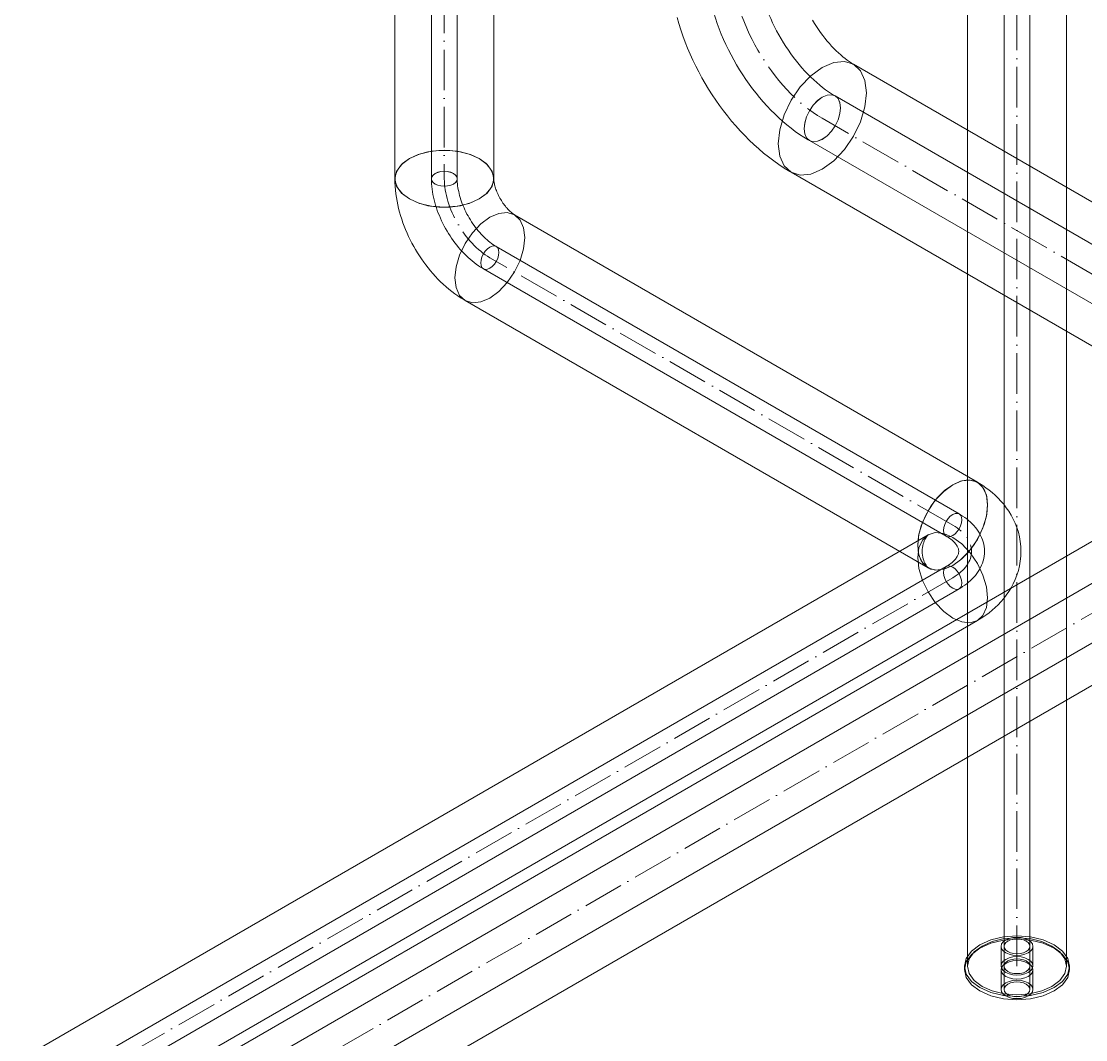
# Model space of a CAD drawing. Header units: millimetres. Extents: x -88595 to 880822, y -1054509 to -148035.
# Drawn here: x 443807.8 to 444070.1, y -317359.5 to -317108.7 of the extents above; entities that cross this region are included whole.
import ezdxf

# ---------------------------------------------------------------- set-up
doc = ezdxf.new("R2010")
doc.units = ezdxf.units.MM
doc.linetypes.add('$12$ADSK_Осевая', pattern=[14, 10, -2, 0, -2])
doc.linetypes.add('$13$ADSK_Осевая', pattern=[14, 10, -2, 0, -2])
for name, color, linetype, lineweight in [('Изоляция', 7, 'Continuous', 18), ('Трубопровод', 7, 'Continuous', 18), ('Трубопроводы', 7, 'Continuous', 18)]:
    doc.layers.add(name, color=color, linetype=linetype, lineweight=lineweight)

# ---------------------------------------------------------------- blocks, each defined once
blk = doc.blocks.new('$0$ADSK_МедьПайка_Отвод-гнутая труба - Отвод _гнутая труба_-3260024-В_ОВ3_2')
at = {"layer": 'Трубопроводы', "color": 134, "true_color": 0x00a6a6}
for points in [[(-18810.61, 10364.37, 0), (-18809.6, 10365.13, 0), (-18808.96, 10366.01, 0), (-18808.75, 10366.96, 0), (-18808.96, 10367.91, 0), (-18809.6, 10368.8, 0), (-18810.61, 10369.55, 0), (-18811.92, 10370.14, 0), (-18813.45, 10370.5, 0), (-18815.1, 10370.63, 0), (-18816.74, 10370.5, 0), (-18818.27, 10370.14, 0), (-18819.59, 10369.55, 0)], [(-18819.59, 10369.55, 0), (-18820.6, 10368.8, 0), (-18821.23, 10367.91, 0), (-18821.45, 10366.96, 0), (-18821.23, 10366.01, 0), (-18820.6, 10365.13, 0), (-18819.59, 10364.37, 0), (-18818.27, 10363.79, 0), (-18816.74, 10363.42, 0), (-18815.1, 10363.3, 0), (-18813.45, 10363.42, 0), (-18811.92, 10363.79, 0), (-18810.61, 10364.37, 0)], [(-18821.45, 10366.96, 0), (-18821.43, 10365.7, 0), (-18821.36, 10364.43, 0), (-18821.26, 10363.14, 0), (-18821.11, 10361.85, 0), (-18820.92, 10360.55, 0), (-18820.69, 10359.25, 0), (-18820.43, 10357.94, 0), (-18820.12, 10356.63, 0), (-18819.78, 10355.32, 0), (-18819.4, 10354.01, 0), (-18818.99, 10352.7, 0), (-18818.54, 10351.39, 0), (-18818.05, 10350.08, 0), (-18817.54, 10348.79, 0), (-18816.98, 10347.5, 0), (-18816.4, 10346.22, 0), (-18815.79, 10344.95, 0), (-18815.14, 10343.69, 0), (-18814.46, 10342.44, 0), (-18813.76, 10341.21, 0), (-18813.03, 10340, 0), (-18812.27, 10338.81, 0), (-18811.48, 10337.63, 0), (-18810.67, 10336.48, 0), (-18809.84, 10335.35, 0), (-18808.98, 10334.25, 0), (-18808.1, 10333.17, 0), (-18807.19, 10332.12, 0), (-18806.27, 10331.1, 0), (-18805.33, 10330.1, 0), (-18804.37, 10329.14, 0), (-18803.39, 10328.22, 0), (-18802.39, 10327.32, 0), (-18801.38, 10326.46, 0), (-18800.36, 10325.64, 0), (-18799.32, 10324.86, 0), (-18798.26, 10324.11, 0), (-18797.19, 10323.41, 0), (-18796.11, 10322.75, 0), (-18795.82, 10322.58, 0)], [(-18808.75, 10366.96, 0), (-18808.73, 10366.13, 0), (-18808.69, 10365.27, 0), (-18808.62, 10364.39, 0), (-18808.51, 10363.48, 0), (-18808.38, 10362.55, 0), (-18808.21, 10361.61, 0), (-18808.02, 10360.64, 0), (-18807.79, 10359.67, 0), (-18807.53, 10358.68, 0), (-18807.25, 10357.68, 0), (-18806.93, 10356.68, 0), (-18806.58, 10355.67, 0), (-18806.2, 10354.65, 0), (-18805.8, 10353.64, 0), (-18805.37, 10352.63, 0), (-18804.91, 10351.62, 0), (-18804.42, 10350.61, 0), (-18803.91, 10349.62, 0), (-18803.37, 10348.63, 0), (-18802.82, 10347.66, 0), (-18802.24, 10346.7, 0), (-18801.63, 10345.75, 0), (-18801.01, 10344.82, 0), (-18800.37, 10343.91, 0), (-18799.72, 10343.03, 0), (-18799.04, 10342.16, 0), (-18798.36, 10341.32, 0), (-18797.66, 10340.51, 0), (-18796.95, 10339.72, 0), (-18796.23, 10338.97, 0), (-18795.51, 10338.24, 0), (-18794.78, 10337.55, 0), (-18794.04, 10336.89, 0), (-18793.3, 10336.26, 0), (-18792.57, 10335.67, 0), (-18791.83, 10335.12, 0), (-18791.1, 10334.6, 0), (-18790.38, 10334.13, 0), (-18789.66, 10333.69, 0), (-18789.47, 10333.58, 0)], [(-18792.65, 10333.26, 0), (-18793.81, 10332.41, 0), (-18794.89, 10331.27, 0), (-18795.82, 10329.91, 0), (-18796.54, 10328.42, 0), (-18796.98, 10326.91, 0), (-18797.14, 10325.48, 0), (-18796.98, 10324.23, 0), (-18796.54, 10323.24, 0), (-18795.82, 10322.58, 0), (-18794.89, 10322.29, 0), (-18793.81, 10322.4, 0), (-18792.65, 10322.89, 0)], [(-18792.65, 10322.89, 0), (-18791.48, 10323.74, 0), (-18790.4, 10324.88, 0), (-18789.47, 10326.24, 0), (-18788.76, 10327.73, 0), (-18788.31, 10329.24, 0), (-18788.16, 10330.67, 0), (-18788.31, 10331.92, 0), (-18788.76, 10332.91, 0), (-18789.47, 10333.58, 0), (-18790.4, 10333.86, 0), (-18791.48, 10333.76, 0), (-18792.65, 10333.26, 0)]]:
    blk.add_polyline3d(points, dxfattribs=at)
blk = doc.blocks.new('$0$ADSK_МедьПайка_Отвод-гнутая труба - Отвод _гнутая труба_-V127-В_ОВ3_2')
at = {"layer": 'Трубопроводы', "color": 190, "true_color": 0x8000ff}
for points in [[(-8294.55, 1865, 0), (-8294.47, 1865.71, 0), (-8294.25, 1866.47, 0), (-8293.89, 1867.21, 0), (-8293.43, 1867.89, 0), (-8292.89, 1868.46, 0), (-8292.3, 1868.88, 0), (-8291.72, 1869.13, 0), (-8291.18, 1869.19, 0), (-8290.72, 1869.04, 0), (-8290.36, 1868.71, 0), (-8290.14, 1868.21, 0), (-8290.06, 1867.59, 0)], [(-8284.48, 1859.81, 0), (-8284.5, 1860.4, 0), (-8284.56, 1860.98, 0), (-8284.66, 1861.56, 0), (-8284.8, 1862.13, 0), (-8284.98, 1862.68, 0), (-8285.19, 1863.23, 0), (-8285.43, 1863.76, 0), (-8285.71, 1864.27, 0), (-8286.01, 1864.77, 0), (-8286.35, 1865.26, 0), (-8286.71, 1865.72, 0), (-8287.09, 1866.17, 0), (-8287.5, 1866.6, 0), (-8287.93, 1867.02, 0), (-8288.38, 1867.41, 0), (-8288.85, 1867.79, 0), (-8289.34, 1868.16, 0), (-8289.85, 1868.51, 0), (-8290.37, 1868.84, 0), (-8290.72, 1869.04, 0)], [(-8290.06, 1867.59, 0), (-8290.14, 1866.87, 0), (-8290.36, 1866.12, 0), (-8290.72, 1865.38, 0), (-8291.18, 1864.69, 0), (-8291.72, 1864.12, 0), (-8292.3, 1863.7, 0), (-8292.89, 1863.45, 0), (-8293.43, 1863.4, 0), (-8293.89, 1863.54, 0), (-8294.25, 1863.87, 0), (-8294.47, 1864.37, 0), (-8294.55, 1865, 0)], [(-8290.83, 1859.81, 0), (-8290.83, 1859.96, 0), (-8290.85, 1860.11, 0), (-8290.88, 1860.26, 0), (-8290.91, 1860.42, 0), (-8290.97, 1860.58, 0), (-8291.03, 1860.75, 0), (-8291.11, 1860.93, 0), (-8291.21, 1861.11, 0), (-8291.33, 1861.31, 0), (-8291.47, 1861.5, 0), (-8291.63, 1861.71, 0), (-8291.81, 1861.92, 0), (-8292.01, 1862.13, 0), (-8292.23, 1862.34, 0), (-8292.47, 1862.56, 0), (-8292.74, 1862.78, 0), (-8293.03, 1862.99, 0), (-8293.34, 1863.2, 0), (-8293.67, 1863.41, 0), (-8293.89, 1863.54, 0)], [(-8290.83, 1859.81, 0), (-8290.83, 1859.66, 0), (-8290.85, 1859.52, 0), (-8290.88, 1859.36, 0), (-8290.91, 1859.21, 0), (-8290.97, 1859.04, 0), (-8291.03, 1858.87, 0), (-8291.11, 1858.69, 0), (-8291.21, 1858.51, 0), (-8291.33, 1858.32, 0), (-8291.47, 1858.12, 0), (-8291.63, 1857.91, 0), (-8291.81, 1857.7, 0), (-8292.01, 1857.49, 0), (-8292.23, 1857.28, 0), (-8292.47, 1857.06, 0), (-8292.74, 1856.85, 0), (-8293.03, 1856.63, 0), (-8293.34, 1856.42, 0), (-8293.67, 1856.21, 0), (-8293.89, 1856.08, 0)], [(-8284.48, 1859.81, 0), (-8284.5, 1859.22, 0), (-8284.56, 1858.64, 0), (-8284.66, 1858.06, 0), (-8284.8, 1857.5, 0), (-8284.98, 1856.94, 0), (-8285.19, 1856.39, 0), (-8285.43, 1855.86, 0), (-8285.71, 1855.35, 0), (-8286.01, 1854.85, 0), (-8286.35, 1854.37, 0), (-8286.71, 1853.9, 0), (-8287.09, 1853.45, 0), (-8287.5, 1853.02, 0), (-8287.93, 1852.61, 0), (-8288.38, 1852.21, 0), (-8288.85, 1851.83, 0), (-8289.34, 1851.46, 0), (-8289.85, 1851.12, 0), (-8290.37, 1850.78, 0), (-8290.72, 1850.58, 0)], [(-8290.06, 1852.03, 0), (-8290.14, 1852.75, 0), (-8290.36, 1853.5, 0), (-8290.72, 1854.25, 0), (-8291.18, 1854.93, 0), (-8291.72, 1855.5, 0), (-8292.3, 1855.92, 0), (-8292.89, 1856.17, 0), (-8293.43, 1856.22, 0), (-8293.89, 1856.08, 0), (-8294.25, 1855.75, 0), (-8294.47, 1855.25, 0), (-8294.55, 1854.63, 0)], [(-8294.55, 1854.63, 0), (-8294.47, 1853.91, 0), (-8294.25, 1853.16, 0), (-8293.89, 1852.41, 0), (-8293.43, 1851.73, 0), (-8292.89, 1851.16, 0), (-8292.3, 1850.74, 0), (-8291.72, 1850.49, 0), (-8291.18, 1850.44, 0), (-8290.72, 1850.58, 0), (-8290.36, 1850.91, 0), (-8290.14, 1851.41, 0), (-8290.06, 1852.03, 0)]]:
    blk.add_polyline3d(points, dxfattribs=at)
blk = doc.blocks.new('$0$ADSK_МедьПайка_Отвод-гнутая труба - Отвод _гнутая труба_-94627-В_ОВ3_2')
at = {"layer": 'Трубопроводы', "color": 190, "true_color": 0x8000ff}
for points in [[(-18816.39, 10330.25, 0), (-18815.88, 10330.63, 0), (-18815.57, 10331.07, 0), (-18815.46, 10331.55, 0), (-18815.57, 10332.02, 0), (-18815.88, 10332.46, 0), (-18816.39, 10332.84, 0), (-18817.05, 10333.13, 0), (-18817.81, 10333.32, 0), (-18818.63, 10333.38, 0), (-18819.45, 10333.32, 0), (-18820.22, 10333.13, 0), (-18820.88, 10332.84, 0)], [(-18820.88, 10332.84, 0), (-18821.38, 10332.46, 0), (-18821.7, 10332.02, 0), (-18821.81, 10331.55, 0), (-18821.7, 10331.07, 0), (-18821.38, 10330.63, 0), (-18820.88, 10330.25, 0), (-18820.22, 10329.96, 0), (-18819.45, 10329.78, 0), (-18818.63, 10329.71, 0), (-18817.81, 10329.78, 0), (-18817.05, 10329.96, 0), (-18816.39, 10330.25, 0)], [(-18821.81, 10331.55, 0), (-18821.8, 10330.92, 0), (-18821.76, 10330.28, 0), (-18821.71, 10329.64, 0), (-18821.64, 10328.99, 0), (-18821.54, 10328.34, 0), (-18821.43, 10327.69, 0), (-18821.3, 10327.04, 0), (-18821.15, 10326.38, 0), (-18820.97, 10325.73, 0), (-18820.79, 10325.07, 0), (-18820.58, 10324.41, 0), (-18820.35, 10323.76, 0), (-18820.11, 10323.11, 0), (-18819.85, 10322.46, 0), (-18819.58, 10321.81, 0), (-18819.28, 10321.17, 0), (-18818.98, 10320.54, 0), (-18818.65, 10319.91, 0), (-18818.32, 10319.29, 0), (-18817.96, 10318.67, 0), (-18817.6, 10318.07, 0), (-18817.22, 10317.47, 0), (-18816.83, 10316.88, 0), (-18816.42, 10316.31, 0), (-18816, 10315.74, 0), (-18815.57, 10315.19, 0), (-18815.13, 10314.65, 0), (-18814.68, 10314.13, 0), (-18814.22, 10313.61, 0), (-18813.75, 10313.12, 0), (-18813.27, 10312.64, 0), (-18812.78, 10312.17, 0), (-18812.28, 10311.73, 0), (-18811.78, 10311.3, 0), (-18811.26, 10310.89, 0), (-18810.74, 10310.49, 0), (-18810.21, 10310.12, 0), (-18809.68, 10309.77, 0), (-18809.14, 10309.44, 0), (-18808.99, 10309.35, 0)], [(-18815.46, 10331.55, 0), (-18815.45, 10331.13, 0), (-18815.43, 10330.7, 0), (-18815.39, 10330.26, 0), (-18815.34, 10329.81, 0), (-18815.27, 10329.34, 0), (-18815.19, 10328.87, 0), (-18815.09, 10328.39, 0), (-18814.98, 10327.9, 0), (-18814.85, 10327.41, 0), (-18814.71, 10326.91, 0), (-18814.55, 10326.4, 0), (-18814.37, 10325.9, 0), (-18814.19, 10325.39, 0), (-18813.98, 10324.88, 0), (-18813.77, 10324.38, 0), (-18813.54, 10323.87, 0), (-18813.29, 10323.37, 0), (-18813.04, 10322.87, 0), (-18812.77, 10322.38, 0), (-18812.49, 10321.89, 0), (-18812.2, 10321.41, 0), (-18811.9, 10320.94, 0), (-18811.59, 10320.48, 0), (-18811.27, 10320.02, 0), (-18810.94, 10319.58, 0), (-18810.61, 10319.15, 0), (-18810.26, 10318.73, 0), (-18809.91, 10318.32, 0), (-18809.56, 10317.93, 0), (-18809.2, 10317.55, 0), (-18808.84, 10317.19, 0), (-18808.47, 10316.84, 0), (-18808.1, 10316.51, 0), (-18807.74, 10316.2, 0), (-18807.37, 10315.9, 0), (-18807, 10315.63, 0), (-18806.64, 10315.37, 0), (-18806.27, 10315.13, 0), (-18805.92, 10314.91, 0), (-18805.82, 10314.85, 0)], [(-18807.41, 10314.7, 0), (-18807.99, 10314.27, 0), (-18808.53, 10313.7, 0), (-18808.99, 10313.02, 0), (-18809.35, 10312.28, 0), (-18809.58, 10311.52, 0), (-18809.65, 10310.81, 0), (-18809.58, 10310.18, 0), (-18809.35, 10309.69, 0), (-18808.99, 10309.35, 0), (-18808.53, 10309.21, 0), (-18807.99, 10309.26, 0), (-18807.41, 10309.51, 0)], [(-18807.41, 10309.51, 0), (-18806.83, 10309.94, 0), (-18806.28, 10310.51, 0), (-18805.82, 10311.19, 0), (-18805.46, 10311.93, 0), (-18805.24, 10312.69, 0), (-18805.16, 10313.4, 0), (-18805.24, 10314.03, 0), (-18805.46, 10314.52, 0), (-18805.82, 10314.85, 0), (-18806.28, 10315, 0), (-18806.83, 10314.94, 0), (-18807.41, 10314.7, 0)]]:
    blk.add_polyline3d(points, dxfattribs=at)
blk = doc.blocks.new('$0$ADSK_МедьПайка_Муфта - Муфта медная под пайку-91183-В_ОВ3_2')
at = {"layer": 'Трубопроводы', "color": 190, "true_color": 0x8000ff}
for p, q in [((-8280.39, 1762.53), (-8280.39, 1757.72)), ((-8279.63, 1762.53), (-8279.63, 1751.92)), ((-8273.28, 1751.92), (-8273.28, 1762.53)), ((-8272.52, 1757.72), (-8272.52, 1762.53)), ((-8280.39, 1756.74), (-8280.39, 1751.92)), ((-8272.52, 1751.92), (-8272.52, 1756.74))]:
    blk.add_line(p, q, dxfattribs=at)
for points in [[(-8279.24, 1764.14, 0), (-8279.86, 1763.67, 0), (-8280.26, 1763.12, 0), (-8280.39, 1762.53, 0), (-8280.26, 1761.95, 0), (-8279.86, 1761.4, 0), (-8279.24, 1760.93, 0), (-8278.42, 1760.57, 0), (-8277.48, 1760.34, 0), (-8276.46, 1760.26, 0), (-8275.44, 1760.34, 0), (-8274.49, 1760.57, 0), (-8273.67, 1760.93, 0)], [(-8274.21, 1761.24, 0), (-8274.87, 1760.95, 0), (-8275.64, 1760.76, 0), (-8276.46, 1760.7, 0), (-8277.28, 1760.76, 0), (-8278.04, 1760.95, 0), (-8278.7, 1761.24, 0), (-8279.21, 1761.62, 0), (-8279.52, 1762.06, 0), (-8279.63, 1762.53, 0), (-8279.52, 1763.01, 0), (-8279.21, 1763.45, 0), (-8278.7, 1763.83, 0)], [(-8273.67, 1760.93, 0), (-8273.05, 1761.4, 0), (-8272.66, 1761.95, 0), (-8272.52, 1762.53, 0), (-8272.66, 1763.12, 0), (-8273.05, 1763.67, 0), (-8273.67, 1764.14, 0), (-8274.49, 1764.5, 0), (-8275.44, 1764.73, 0), (-8276.46, 1764.81, 0), (-8277.48, 1764.73, 0), (-8278.42, 1764.5, 0), (-8279.24, 1764.14, 0)], [(-8278.7, 1763.83, 0), (-8278.04, 1764.12, 0), (-8277.28, 1764.3, 0), (-8276.46, 1764.37, 0), (-8275.64, 1764.3, 0), (-8274.87, 1764.12, 0), (-8274.21, 1763.83, 0), (-8273.71, 1763.45, 0), (-8273.39, 1763.01, 0), (-8273.28, 1762.53, 0), (-8273.39, 1762.06, 0), (-8273.71, 1761.62, 0), (-8274.21, 1761.24, 0)], [(-8279.24, 1759.32, 0), (-8279.86, 1758.85, 0), (-8280.26, 1758.3, 0), (-8280.39, 1757.72, 0), (-8280.26, 1757.13, 0), (-8279.86, 1756.58, 0), (-8279.24, 1756.11, 0), (-8278.42, 1755.75, 0), (-8277.48, 1755.52, 0), (-8276.46, 1755.44, 0), (-8275.44, 1755.52, 0), (-8274.49, 1755.75, 0), (-8273.67, 1756.11, 0)], [(-8273.67, 1755.13, 0), (-8274.49, 1754.77, 0), (-8275.44, 1754.54, 0), (-8276.46, 1754.46, 0), (-8277.48, 1754.54, 0), (-8278.42, 1754.77, 0), (-8279.24, 1755.13, 0), (-8279.86, 1755.6, 0), (-8280.26, 1756.15, 0), (-8280.39, 1756.74, 0), (-8280.26, 1757.32, 0), (-8279.86, 1757.87, 0), (-8279.24, 1758.34, 0)], [(-8279.79, 1756.51, 0), (-8279.86, 1756.57, 0), (-8279.92, 1756.64, 0), (-8279.97, 1756.7, 0), (-8280.01, 1756.75, 0), (-8280.05, 1756.81, 0), (-8280.08, 1756.87, 0), (-8280.11, 1756.92, 0), (-8280.14, 1756.97, 0), (-8280.15, 1757.02, 0), (-8280.17, 1757.06, 0), (-8280.18, 1757.1, 0), (-8280.19, 1757.15, 0), (-8280.19, 1757.19, 0), (-8280.19, 1757.23, 0), (-8280.19, 1757.27, 0), (-8280.19, 1757.31, 0), (-8280.18, 1757.35, 0), (-8280.17, 1757.39, 0), (-8280.15, 1757.44, 0), (-8280.13, 1757.49, 0), (-8280.11, 1757.54, 0), (-8280.08, 1757.59, 0), (-8280.05, 1757.64, 0), (-8280.01, 1757.7, 0), (-8279.96, 1757.76, 0), (-8279.91, 1757.82, 0), (-8279.85, 1757.88, 0), (-8279.79, 1757.94, 0)], [(-8273.67, 1756.11, 0), (-8273.05, 1756.58, 0), (-8272.66, 1757.13, 0), (-8272.52, 1757.72, 0), (-8272.66, 1758.3, 0), (-8273.05, 1758.85, 0), (-8273.67, 1759.32, 0), (-8274.49, 1759.68, 0), (-8275.44, 1759.91, 0), (-8276.46, 1759.99, 0), (-8277.48, 1759.91, 0), (-8278.42, 1759.68, 0), (-8279.24, 1759.32, 0)], [(-8279.24, 1758.34, 0), (-8278.42, 1758.7, 0), (-8277.48, 1758.93, 0), (-8276.46, 1759.01, 0), (-8275.44, 1758.93, 0), (-8274.49, 1758.7, 0), (-8273.67, 1758.34, 0), (-8273.05, 1757.87, 0), (-8272.66, 1757.32, 0), (-8272.52, 1756.74, 0), (-8272.66, 1756.15, 0), (-8273.05, 1755.6, 0), (-8273.67, 1755.13, 0)], [(-8273.12, 1756.51, 0), (-8273.06, 1756.57, 0), (-8273, 1756.64, 0), (-8272.95, 1756.7, 0), (-8272.9, 1756.75, 0), (-8272.86, 1756.81, 0), (-8272.83, 1756.87, 0), (-8272.8, 1756.92, 0), (-8272.78, 1756.97, 0), (-8272.76, 1757.02, 0), (-8272.75, 1757.06, 0), (-8272.73, 1757.1, 0), (-8272.73, 1757.15, 0), (-8272.72, 1757.19, 0), (-8272.72, 1757.23, 0), (-8272.72, 1757.27, 0), (-8272.73, 1757.31, 0), (-8272.73, 1757.35, 0), (-8272.75, 1757.39, 0), (-8272.76, 1757.44, 0), (-8272.78, 1757.49, 0), (-8272.8, 1757.54, 0), (-8272.83, 1757.59, 0), (-8272.86, 1757.64, 0), (-8272.9, 1757.7, 0), (-8272.95, 1757.76, 0), (-8273, 1757.82, 0), (-8273.06, 1757.88, 0), (-8273.12, 1757.94, 0)], [(-8273.67, 1750.31, 0), (-8274.49, 1749.95, 0), (-8275.44, 1749.72, 0), (-8276.46, 1749.65, 0), (-8277.48, 1749.72, 0), (-8278.42, 1749.95, 0), (-8279.24, 1750.31, 0), (-8279.86, 1750.78, 0), (-8280.26, 1751.33, 0), (-8280.39, 1751.92, 0), (-8280.26, 1752.51, 0), (-8279.86, 1753.06, 0), (-8279.24, 1753.53, 0)], [(-8278.7, 1753.22, 0), (-8279.21, 1752.84, 0), (-8279.52, 1752.39, 0), (-8279.63, 1751.92, 0), (-8279.52, 1751.44, 0), (-8279.21, 1751, 0), (-8278.7, 1750.62, 0), (-8278.04, 1750.33, 0), (-8277.28, 1750.15, 0), (-8276.46, 1750.09, 0), (-8275.64, 1750.15, 0), (-8274.87, 1750.33, 0), (-8274.21, 1750.62, 0)], [(-8279.24, 1753.53, 0), (-8278.42, 1753.89, 0), (-8277.48, 1754.11, 0), (-8276.46, 1754.19, 0), (-8275.44, 1754.11, 0), (-8274.49, 1753.89, 0), (-8273.67, 1753.53, 0), (-8273.05, 1753.06, 0), (-8272.66, 1752.51, 0), (-8272.52, 1751.92, 0), (-8272.66, 1751.33, 0), (-8273.05, 1750.78, 0), (-8273.67, 1750.31, 0)], [(-8274.21, 1750.62, 0), (-8273.71, 1751, 0), (-8273.39, 1751.44, 0), (-8273.28, 1751.92, 0), (-8273.39, 1752.39, 0), (-8273.71, 1752.84, 0), (-8274.21, 1753.22, 0), (-8274.87, 1753.51, 0), (-8275.64, 1753.69, 0), (-8276.46, 1753.75, 0), (-8277.28, 1753.69, 0), (-8278.04, 1753.51, 0), (-8278.7, 1753.22, 0)]]:
    blk.add_polyline3d(points, dxfattribs=at)

msp = doc.modelspace()

# ---------------------------------------------------------------- linework, layer by layer
at = {"layer": 'Изоляция', "color": 190, "true_color": 0x8000ff}
for p, q in [((444041.03, -314083.26), (444041.03, -317341.4)), ((444065.38, -317341.4), (444065.38, -314083.26)), ((443899.89, -314126.45), (443899.89, -317147.44)), ((443924.24, -317147.44), (443924.24, -314126.45)), ((444043.44, -317222.2), (443929.37, -317156.34)), ((443917.2, -317177.43), (444031.27, -317243.29)), ((444031.27, -317235.16), (443413.2, -317592)), ((443425.37, -317613.09), (444043.44, -317256.25)), ((444040.27, -317341.4), (444040.27, -317342.21)), ((444066.14, -317342.21), (444066.14, -317341.4))]:
    msp.add_line(p, q, dxfattribs=at)
at = {"layer": 'Изоляция', "color": 134, "true_color": 0x00a6a6}
for p, q in [((444129.26, -317186.43), (444012.9, -317119.25)), ((443997.55, -317145.83), (444113.91, -317213.02)), ((444113.91, -317212.35), (443426.37, -317609.31)), ((443441.72, -317635.9), (444129.26, -317238.94))]:
    msp.add_line(p, q, dxfattribs=at)
for points in [[(443969.41, -317107.68, 0), (443969.85, -317109.21, 0), (443970.33, -317110.74, 0), (443970.86, -317112.26, 0), (443971.42, -317113.77, 0), (443972.01, -317115.27, 0), (443972.65, -317116.75, 0), (443973.32, -317118.23, 0), (443974.03, -317119.69, 0), (443974.77, -317121.13, 0), (443975.54, -317122.56, 0), (443976.35, -317123.97, 0), (443977.19, -317125.36, 0), (443978.06, -317126.73, 0), (443978.97, -317128.08, 0), (443979.9, -317129.4, 0), (443980.86, -317130.7, 0), (443981.85, -317131.98, 0), (443982.87, -317133.22, 0), (443983.92, -317134.44, 0), (443984.99, -317135.63, 0), (443986.09, -317136.79, 0), (443987.22, -317137.92, 0), (443988.37, -317139.01, 0), (443989.55, -317140.07, 0), (443990.76, -317141.1, 0), (443991.99, -317142.08, 0), (443993.25, -317143.03, 0), (443994.53, -317143.94, 0), (443995.84, -317144.8, 0), (443997.18, -317145.62, 0), (443997.55, -317145.83, 0)], [(444002.81, -317108.4, 0), (444003.28, -317109.18, 0), (444003.77, -317109.95, 0), (444004.28, -317110.7, 0), (444004.79, -317111.44, 0), (444005.32, -317112.15, 0), (444005.86, -317112.85, 0), (444006.41, -317113.52, 0), (444006.96, -317114.16, 0), (444007.52, -317114.78, 0), (444008.08, -317115.37, 0), (444008.64, -317115.93, 0), (444009.2, -317116.45, 0), (444009.75, -317116.95, 0), (444010.29, -317117.41, 0), (444010.82, -317117.84, 0), (444011.34, -317118.23, 0), (444011.84, -317118.58, 0), (444012.32, -317118.9, 0), (444012.78, -317119.18, 0), (444012.9, -317119.25, 0)], [(444005.22, -317120.01, 0), (444008.03, -317118.81, 0), (444010.65, -317118.55, 0), (444012.9, -317119.25, 0), (444014.62, -317120.85, 0), (444015.71, -317123.24, 0), (444016.08, -317126.27, 0)], [(444016.08, -317126.27, 0), (444015.71, -317123.24, 0), (444014.62, -317120.85, 0), (444012.9, -317119.25, 0), (444010.65, -317118.55, 0), (444008.03, -317118.81, 0), (444005.22, -317120.01, 0)], [(443994.37, -317138.81, 0), (443994.74, -317135.35, 0), (443995.82, -317131.7, 0), (443997.55, -317128.11, 0), (443999.8, -317124.82, 0), (444002.41, -317122.06, 0), (444005.22, -317120.01, 0)], [(444005.22, -317120.01, 0), (444002.41, -317122.06, 0), (443999.8, -317124.82, 0), (443997.55, -317128.11, 0), (443995.82, -317131.7, 0), (443994.74, -317135.35, 0), (443994.37, -317138.81, 0)], [(444016.08, -317126.27, 0), (444015.71, -317129.73, 0), (444014.62, -317133.38, 0), (444012.9, -317136.97, 0), (444010.65, -317140.26, 0), (444008.03, -317143.02, 0), (444005.22, -317145.07, 0)], [(444005.22, -317145.07, 0), (444008.03, -317143.02, 0), (444010.65, -317140.26, 0), (444012.9, -317136.97, 0), (444014.62, -317133.38, 0), (444015.71, -317129.73, 0), (444016.08, -317126.27, 0)], [(444005.22, -317145.07, 0), (444002.41, -317146.27, 0), (443999.8, -317146.53, 0), (443997.55, -317145.83, 0), (443995.82, -317144.23, 0), (443994.74, -317141.84, 0), (443994.37, -317138.81, 0)], [(443994.37, -317138.81, 0), (443994.74, -317141.84, 0), (443995.82, -317144.23, 0), (443997.55, -317145.83, 0), (443999.8, -317146.53, 0), (444002.41, -317146.27, 0), (444005.22, -317145.07, 0)]]:
    msp.add_polyline3d(points, dxfattribs=at)
at = {"layer": 'Изоляция', "color": 190, "true_color": 0x8000ff}
for points in [[(443903.45, -317142.47, 0), (443905.97, -317141.35, 0), (443908.91, -317140.65, 0), (443912.06, -317140.41, 0), (443915.21, -317140.65, 0), (443918.15, -317141.35, 0), (443920.67, -317142.47, 0)], [(443920.67, -317142.47, 0), (443918.54, -317141.49, 0), (443916.08, -317140.81, 0), (443913.42, -317140.46, 0), (443910.7, -317140.46, 0), (443908.04, -317140.81, 0), (443905.58, -317141.49, 0), (443903.45, -317142.47, 0)], [(443903.45, -317152.41, 0), (443901.52, -317150.96, 0), (443900.3, -317149.26, 0), (443899.89, -317147.44, 0), (443900.3, -317145.62, 0), (443901.52, -317143.93, 0), (443903.45, -317142.47, 0)], [(443903.45, -317142.47, 0), (443901.75, -317143.7, 0), (443900.57, -317145.12, 0), (443899.96, -317146.66, 0), (443899.96, -317148.23, 0), (443900.57, -317149.76, 0), (443901.75, -317151.18, 0), (443903.45, -317152.41, 0)], [(443920.67, -317152.41, 0), (443922.37, -317151.18, 0), (443923.55, -317149.76, 0), (443924.16, -317148.23, 0), (443924.16, -317146.65, 0), (443923.55, -317145.12, 0), (443922.37, -317143.7, 0), (443920.67, -317142.47, 0)], [(443920.67, -317142.47, 0), (443922.6, -317143.93, 0), (443923.82, -317145.62, 0), (443924.24, -317147.44, 0), (443923.82, -317149.26, 0), (443922.6, -317150.96, 0), (443920.67, -317152.41, 0)], [(443899.89, -317147.44, 0), (443899.9, -317148.38, 0), (443899.95, -317149.31, 0), (443900.03, -317150.23, 0), (443900.13, -317151.15, 0), (443900.26, -317152.06, 0), (443900.42, -317152.97, 0), (443900.6, -317153.87, 0), (443900.81, -317154.76, 0), (443901.04, -317155.64, 0), (443901.29, -317156.52, 0), (443901.57, -317157.39, 0), (443901.87, -317158.26, 0), (443902.18, -317159.12, 0), (443902.52, -317159.97, 0), (443902.88, -317160.81, 0), (443903.26, -317161.64, 0), (443903.66, -317162.47, 0), (443904.08, -317163.28, 0), (443904.52, -317164.09, 0), (443904.97, -317164.88, 0), (443905.45, -317165.66, 0), (443905.94, -317166.44, 0), (443906.45, -317167.2, 0), (443906.98, -317167.95, 0), (443907.52, -317168.68, 0), (443908.08, -317169.41, 0), (443908.66, -317170.11, 0), (443909.26, -317170.81, 0), (443909.87, -317171.49, 0), (443910.5, -317172.15, 0), (443911.15, -317172.8, 0), (443911.81, -317173.43, 0), (443912.49, -317174.04, 0), (443913.19, -317174.63, 0), (443913.91, -317175.21, 0), (443914.65, -317175.76, 0), (443915.41, -317176.3, 0), (443916.18, -317176.81, 0), (443916.98, -317177.3, 0), (443917.2, -317177.43, 0)], [(443924.24, -317147.44, 0), (443924.24, -317147.55, 0), (443924.24, -317147.69, 0), (443924.26, -317147.85, 0), (443924.28, -317148.03, 0), (443924.31, -317148.23, 0), (443924.35, -317148.45, 0), (443924.39, -317148.69, 0), (443924.45, -317148.94, 0), (443924.52, -317149.2, 0), (443924.6, -317149.48, 0), (443924.69, -317149.76, 0), (443924.79, -317150.06, 0), (443924.9, -317150.36, 0), (443925.03, -317150.66, 0), (443925.16, -317150.97, 0), (443925.3, -317151.29, 0), (443925.45, -317151.6, 0), (443925.61, -317151.91, 0), (443925.78, -317152.22, 0), (443925.96, -317152.53, 0), (443926.14, -317152.83, 0), (443926.33, -317153.13, 0), (443926.52, -317153.42, 0), (443926.72, -317153.7, 0), (443926.92, -317153.97, 0), (443927.13, -317154.23, 0), (443927.33, -317154.48, 0), (443927.54, -317154.72, 0), (443927.74, -317154.95, 0), (443927.94, -317155.16, 0), (443928.13, -317155.35, 0), (443928.32, -317155.53, 0), (443928.51, -317155.7, 0), (443928.68, -317155.85, 0), (443928.85, -317155.98, 0), (443929, -317156.09, 0), (443929.13, -317156.19, 0), (443929.25, -317156.26, 0), (443929.35, -317156.33, 0), (443929.37, -317156.34, 0)], [(443903.45, -317152.41, 0), (443905.58, -317153.39, 0), (443908.04, -317154.08, 0), (443910.7, -317154.43, 0), (443913.43, -317154.43, 0), (443916.08, -317154.08, 0), (443918.54, -317153.39, 0), (443920.67, -317152.41, 0)], [(443920.67, -317152.41, 0), (443918.15, -317153.53, 0), (443915.21, -317154.23, 0), (443912.06, -317154.47, 0), (443908.91, -317154.23, 0), (443905.97, -317153.53, 0), (443903.45, -317152.41, 0)], [(443914.68, -317171.85, 0), (443914.97, -317169.11, 0), (443915.83, -317166.22, 0), (443917.2, -317163.37, 0), (443918.98, -317160.76, 0), (443921.06, -317158.57, 0), (443923.29, -317156.94, 0)], [(443923.29, -317156.94, 0), (443921.06, -317158.57, 0), (443918.98, -317160.76, 0), (443917.2, -317163.37, 0), (443915.83, -317166.22, 0), (443914.97, -317169.11, 0), (443914.68, -317171.85, 0)], [(443923.29, -317156.94, 0), (443925.51, -317156, 0), (443927.59, -317155.79, 0), (443929.37, -317156.34, 0), (443930.74, -317157.61, 0), (443931.6, -317159.51, 0), (443931.9, -317161.91, 0)], [(443931.9, -317161.91, 0), (443931.6, -317159.51, 0), (443930.74, -317157.61, 0), (443929.37, -317156.34, 0), (443927.59, -317155.79, 0), (443925.51, -317156, 0), (443923.29, -317156.94, 0)], [(443931.9, -317161.91, 0), (443931.6, -317164.66, 0), (443930.74, -317167.55, 0), (443929.37, -317170.4, 0), (443927.59, -317173.01, 0), (443925.51, -317175.2, 0), (443923.29, -317176.82, 0)], [(443923.29, -317176.82, 0), (443925.51, -317175.2, 0), (443927.59, -317173.01, 0), (443929.37, -317170.4, 0), (443930.74, -317167.55, 0), (443931.6, -317164.66, 0), (443931.9, -317161.91, 0)], [(443923.29, -317176.82, 0), (443921.06, -317177.77, 0), (443918.98, -317177.98, 0), (443917.2, -317177.43, 0), (443915.83, -317176.16, 0), (443914.97, -317174.26, 0), (443914.68, -317171.85, 0)], [(443914.68, -317171.85, 0), (443914.97, -317174.26, 0), (443915.83, -317176.16, 0), (443917.2, -317177.43, 0), (443918.98, -317177.98, 0), (443921.06, -317177.77, 0), (443923.29, -317176.82, 0)], [(444037.36, -317222.8, 0), (444035.13, -317224.43, 0), (444033.05, -317226.62, 0), (444031.27, -317229.23, 0), (444029.9, -317232.08, 0), (444029.04, -317234.97, 0), (444028.75, -317237.71, 0)], [(444028.75, -317237.71, 0), (444028.96, -317235.37, 0), (444029.6, -317232.9, 0), (444030.63, -317230.43, 0), (444031.99, -317228.07, 0), (444033.62, -317225.94, 0), (444035.44, -317224.15, 0), (444037.36, -317222.8, 0)], [(444037.36, -317222.8, 0), (444039.27, -317221.94, 0), (444041.09, -317221.63, 0), (444042.72, -317221.87, 0), (444044.09, -317222.66, 0), (444045.11, -317223.95, 0), (444045.75, -317225.68, 0), (444045.96, -317227.77, 0)], [(444045.96, -317227.77, 0), (444045.67, -317225.37, 0), (444044.81, -317223.47, 0), (444043.44, -317222.2, 0), (444041.66, -317221.65, 0), (444039.58, -317221.85, 0), (444037.36, -317222.8, 0)], [(444054.18, -317239.22, 0), (444054.14, -317238.01, 0), (444054.01, -317236.82, 0), (444053.81, -317235.64, 0), (444053.53, -317234.48, 0), (444053.18, -317233.37, 0), (444052.76, -317232.29, 0), (444052.28, -317231.26, 0), (444051.76, -317230.28, 0), (444051.19, -317229.34, 0), (444050.57, -317228.46, 0), (444049.93, -317227.62, 0), (444049.25, -317226.84, 0), (444048.55, -317226.1, 0), (444047.83, -317225.4, 0), (444047.08, -317224.74, 0), (444046.32, -317224.13, 0), (444045.55, -317223.55, 0), (444044.76, -317223.01, 0), (444043.96, -317222.5, 0), (444043.44, -317222.2, 0)], [(444037.36, -317242.68, 0), (444039.58, -317241.06, 0), (444041.66, -317238.87, 0), (444043.44, -317236.26, 0), (444044.81, -317233.41, 0), (444045.67, -317230.51, 0), (444045.96, -317227.77, 0)], [(444045.96, -317227.77, 0), (444045.75, -317230.11, 0), (444045.11, -317232.58, 0), (444044.08, -317235.06, 0), (444042.72, -317237.42, 0), (444041.09, -317239.54, 0), (444039.27, -317241.33, 0), (444037.36, -317242.68, 0)], [(444028.75, -317240.73, 0), (444029.04, -317238.33, 0), (444029.9, -317236.43, 0), (444031.27, -317235.16, 0), (444033.05, -317234.61, 0), (444035.13, -317234.81, 0), (444037.36, -317235.76, 0)], [(444037.36, -317235.76, 0), (444035.13, -317234.81, 0), (444033.05, -317234.61, 0), (444031.27, -317235.16, 0), (444029.9, -317236.43, 0), (444029.04, -317238.33, 0), (444028.75, -317240.73, 0)], [(444029.83, -317239.22, 0), (444029.85, -317238.75, 0), (444029.89, -317238.28, 0), (444029.97, -317237.83, 0), (444030.08, -317237.4, 0), (444030.2, -317237.01, 0), (444030.34, -317236.65, 0), (444030.49, -317236.33, 0), (444030.64, -317236.04, 0), (444030.79, -317235.8, 0), (444030.93, -317235.6, 0), (444031.06, -317235.43, 0), (444031.17, -317235.3, 0), (444031.26, -317235.2, 0), (444031.33, -317235.13, 0), (444031.38, -317235.09, 0), (444031.4, -317235.07, 0), (444031.4, -317235.07, 0)], [(444031.4, -317235.07, 0), (444031.39, -317235.08, 0), (444031.35, -317235.11, 0), (444031.29, -317235.15, 0), (444031.27, -317235.16, 0)], [(444037.36, -317235.76, 0), (444039.58, -317237.39, 0), (444041.66, -317239.58, 0), (444043.44, -317242.19, 0), (444044.81, -317245.04, 0), (444045.67, -317247.93, 0), (444045.96, -317250.67, 0)], [(444045.96, -317250.67, 0), (444045.67, -317247.93, 0), (444044.81, -317245.04, 0), (444043.44, -317242.19, 0), (444041.66, -317239.58, 0), (444039.58, -317237.39, 0), (444037.36, -317235.76, 0)], [(444028.75, -317237.71, 0), (444029.04, -317240.12, 0), (444029.9, -317242.02, 0), (444031.27, -317243.29, 0), (444033.05, -317243.84, 0), (444035.13, -317243.63, 0), (444037.36, -317242.68, 0)], [(444037.36, -317242.68, 0), (444035.44, -317243.54, 0), (444033.62, -317243.85, 0), (444031.99, -317243.61, 0), (444030.62, -317242.82, 0), (444029.6, -317241.53, 0), (444028.96, -317239.8, 0), (444028.75, -317237.71, 0)], [(444029.83, -317239.22, 0), (444029.85, -317239.7, 0), (444029.89, -317240.16, 0), (444029.97, -317240.61, 0), (444030.08, -317241.04, 0), (444030.2, -317241.43, 0), (444030.34, -317241.79, 0), (444030.49, -317242.12, 0), (444030.64, -317242.4, 0), (444030.79, -317242.64, 0), (444030.93, -317242.85, 0), (444031.06, -317243.01, 0), (444031.17, -317243.14, 0), (444031.26, -317243.24, 0), (444031.33, -317243.31, 0), (444031.38, -317243.35, 0), (444031.4, -317243.37, 0), (444031.4, -317243.37, 0)], [(444054.18, -317239.22, 0), (444054.14, -317240.43, 0), (444054.01, -317241.63, 0), (444053.81, -317242.81, 0), (444053.53, -317243.96, 0), (444053.18, -317245.08, 0), (444052.76, -317246.15, 0), (444052.28, -317247.18, 0), (444051.76, -317248.17, 0), (444051.19, -317249.1, 0), (444050.57, -317249.98, 0), (444049.93, -317250.82, 0), (444049.25, -317251.61, 0), (444048.55, -317252.35, 0), (444047.83, -317253.05, 0), (444047.08, -317253.7, 0), (444046.32, -317254.32, 0), (444045.55, -317254.89, 0), (444044.76, -317255.44, 0), (444043.96, -317255.94, 0), (444043.44, -317256.25, 0)], [(444037.36, -317255.64, 0), (444035.13, -317254.02, 0), (444033.05, -317251.83, 0), (444031.27, -317249.22, 0), (444029.9, -317246.37, 0), (444029.04, -317243.47, 0), (444028.75, -317240.73, 0)], [(444028.75, -317240.73, 0), (444029.04, -317243.47, 0), (444029.9, -317246.37, 0), (444031.27, -317249.22, 0), (444033.05, -317251.83, 0), (444035.13, -317254.02, 0), (444037.36, -317255.64, 0)], [(444031.4, -317243.37, 0), (444031.39, -317243.36, 0), (444031.35, -317243.34, 0), (444031.29, -317243.3, 0), (444031.27, -317243.29, 0)], [(444045.96, -317250.67, 0), (444045.67, -317253.08, 0), (444044.81, -317254.98, 0), (444043.44, -317256.25, 0), (444041.66, -317256.8, 0), (444039.58, -317256.59, 0), (444037.36, -317255.64, 0)], [(444037.36, -317255.64, 0), (444039.58, -317256.59, 0), (444041.66, -317256.8, 0), (444043.44, -317256.25, 0), (444044.81, -317254.98, 0), (444045.67, -317253.08, 0), (444045.96, -317250.67, 0)], [(444044.06, -317336.12, 0), (444042, -317337.66, 0), (444040.71, -317339.47, 0), (444040.27, -317341.4, 0), (444040.71, -317343.33, 0), (444042, -317345.13, 0), (444044.06, -317346.68, 0)], [(444062.35, -317336.12, 0), (444059.67, -317334.93, 0), (444056.55, -317334.18, 0), (444053.2, -317333.93, 0), (444049.85, -317334.18, 0), (444046.73, -317334.93, 0), (444044.06, -317336.12, 0)], [(444044.06, -317336.93, 0), (444046.73, -317335.75, 0), (444049.85, -317335, 0), (444053.2, -317334.75, 0), (444056.55, -317335, 0), (444059.67, -317335.75, 0), (444062.35, -317336.93, 0)], [(444044.59, -317336.43, 0), (444047.11, -317335.31, 0), (444050.05, -317334.61, 0), (444053.2, -317334.37, 0), (444056.35, -317334.61, 0), (444059.29, -317335.31, 0), (444061.81, -317336.43, 0)], [(444062.35, -317346.68, 0), (444064.4, -317345.13, 0), (444065.7, -317343.33, 0), (444066.14, -317341.4, 0), (444065.7, -317339.47, 0), (444064.4, -317337.66, 0), (444062.35, -317336.12, 0)], [(444044.06, -317347.5, 0), (444042, -317345.95, 0), (444040.71, -317344.15, 0), (444040.27, -317342.21, 0), (444040.71, -317340.28, 0), (444042, -317338.48, 0), (444044.06, -317336.93, 0)], [(444044.59, -317346.37, 0), (444042.66, -317344.91, 0), (444041.44, -317343.22, 0), (444041.03, -317341.4, 0), (444041.44, -317339.58, 0), (444042.66, -317337.88, 0), (444044.59, -317336.43, 0)], [(444061.81, -317336.43, 0), (444063.75, -317337.88, 0), (444064.96, -317339.58, 0), (444065.38, -317341.4, 0), (444064.96, -317343.22, 0), (444063.75, -317344.91, 0), (444061.81, -317346.37, 0)], [(444062.35, -317336.93, 0), (444064.4, -317338.48, 0), (444065.7, -317340.28, 0), (444066.14, -317342.21, 0), (444065.7, -317344.15, 0), (444064.4, -317345.95, 0), (444062.35, -317347.5, 0)], [(444044.06, -317346.68, 0), (444046.73, -317347.87, 0), (444049.85, -317348.61, 0), (444053.2, -317348.87, 0), (444056.55, -317348.61, 0), (444059.67, -317347.87, 0), (444062.35, -317346.68, 0)], [(444061.81, -317346.37, 0), (444059.29, -317347.49, 0), (444056.35, -317348.19, 0), (444053.2, -317348.43, 0), (444050.05, -317348.19, 0), (444047.11, -317347.49, 0), (444044.59, -317346.37, 0)], [(444062.35, -317347.5, 0), (444059.67, -317348.68, 0), (444056.55, -317349.43, 0), (444053.2, -317349.68, 0), (444049.85, -317349.43, 0), (444046.73, -317348.68, 0), (444044.06, -317347.5, 0)]]:
    msp.add_polyline3d(points, dxfattribs=at)
at = {"layer": 'Трубопровод', "color": 190, "true_color": 0x8000ff}
for p, q in [((444050.03, -314083.26), (444050.03, -317341.4)), ((444056.38, -317341.4), (444056.38, -314083.26)), ((443908.89, -314126.45), (443908.89, -317147.44)), ((443915.24, -317147.44), (443915.24, -314126.45)), ((444038.94, -317229.99), (443924.87, -317164.13)), ((443921.7, -317169.63), (444035.77, -317235.49)), ((444035.77, -317242.95), (443417.7, -317599.8)), ((443420.87, -317605.3), (444038.94, -317248.45))]:
    msp.add_line(p, q, dxfattribs=at)
at = {"layer": 'Трубопровод', "color": 190, "linetype": '$12$ADSK_Осевая', "true_color": 0x8000ff}
for p, q in [((444053.2, -317341.4), (444053.2, -314083.26)), ((444053.2, -317341.4), (444053.2, -314083.26)), ((443912.06, -314126.45), (443912.06, -317147.44)), ((443912.06, -314126.45), (443912.06, -317147.44)), ((444037.36, -317232.74), (443923.29, -317166.88)), ((444037.36, -317232.74), (443923.29, -317166.88)), ((443419.28, -317602.55), (444037.36, -317245.7)), ((443419.28, -317602.55), (444037.36, -317245.7))]:
    msp.add_line(p, q, dxfattribs=at)
at = {"layer": 'Трубопровод', "color": 134, "true_color": 0x00a6a6}
for p, q in [((444124.76, -317194.22), (444008.4, -317127.04)), ((444002.05, -317138.04), (444118.41, -317205.22)), ((444118.41, -317220.15), (443430.87, -317617.1)), ((443437.22, -317628.1), (444124.76, -317231.15))]:
    msp.add_line(p, q, dxfattribs=at)
at = {"layer": 'Трубопровод', "color": 134, "linetype": '$12$ADSK_Осевая', "true_color": 0x00a6a6}
for p, q in [((444121.59, -317199.72), (444005.22, -317132.54)), ((444121.59, -317199.72), (444005.22, -317132.54)), ((443434.04, -317622.6), (444121.59, -317225.65)), ((443434.04, -317622.6), (444121.59, -317225.65))]:
    msp.add_line(p, q, dxfattribs=at)
at = {"layer": 'Трубопровод', "color": 134, "true_color": 0x00a6a6}
for points in [[(444000.73, -317135.13, 0), (444000.88, -317133.7, 0), (444001.33, -317132.19, 0), (444002.05, -317130.71, 0), (444002.98, -317129.35, 0), (444004.06, -317128.2, 0), (444005.22, -317127.35, 0)], [(444005.22, -317127.35, 0), (444006.38, -317126.86, 0), (444007.47, -317126.75, 0), (444008.4, -317127.04, 0), (444009.11, -317127.7, 0), (444009.56, -317128.69, 0), (444009.71, -317129.95, 0)], [(444009.71, -317129.95, 0), (444009.56, -317131.38, 0), (444009.11, -317132.89, 0), (444008.4, -317134.37, 0), (444007.47, -317135.73, 0), (444006.38, -317136.88, 0), (444005.22, -317137.72, 0)], [(444005.22, -317137.72, 0), (444004.06, -317138.22, 0), (444002.98, -317138.33, 0), (444002.05, -317138.04, 0), (444001.33, -317137.38, 0), (444000.88, -317136.39, 0), (444000.73, -317135.13, 0)]]:
    msp.add_polyline3d(points, dxfattribs=at)
at = {"layer": 'Трубопровод', "color": 190, "true_color": 0x8000ff}
for points in [[(443909.82, -317148.74, 0), (443909.31, -317148.36, 0), (443908.99, -317147.92, 0), (443908.89, -317147.44, 0), (443908.99, -317146.97, 0), (443909.31, -317146.52, 0), (443909.82, -317146.14, 0)], [(443909.82, -317146.14, 0), (443910.47, -317145.85, 0), (443911.24, -317145.67, 0), (443912.06, -317145.61, 0), (443912.88, -317145.67, 0), (443913.65, -317145.85, 0), (443914.31, -317146.14, 0)], [(443914.31, -317146.14, 0), (443914.81, -317146.52, 0), (443915.13, -317146.97, 0), (443915.24, -317147.44, 0), (443915.13, -317147.92, 0), (443914.81, -317148.36, 0), (443914.31, -317148.74, 0)], [(443914.31, -317148.74, 0), (443913.65, -317149.03, 0), (443912.88, -317149.21, 0), (443912.06, -317149.27, 0), (443911.24, -317149.21, 0), (443910.47, -317149.03, 0), (443909.82, -317148.74, 0)], [(443921.04, -317168.18, 0), (443921.12, -317167.46, 0), (443921.34, -317166.71, 0), (443921.7, -317165.97, 0), (443922.16, -317165.29, 0), (443922.71, -317164.72, 0), (443923.29, -317164.29, 0)], [(443923.29, -317164.29, 0), (443923.87, -317164.04, 0), (443924.41, -317163.99, 0), (443924.87, -317164.13, 0), (443925.23, -317164.46, 0), (443925.45, -317164.96, 0), (443925.53, -317165.59, 0)], [(443925.53, -317165.59, 0), (443925.45, -317166.3, 0), (443925.23, -317167.06, 0), (443924.87, -317167.8, 0), (443924.41, -317168.48, 0), (443923.87, -317169.05, 0), (443923.29, -317169.48, 0)], [(443923.29, -317169.48, 0), (443922.71, -317169.72, 0), (443922.16, -317169.78, 0), (443921.7, -317169.63, 0), (443921.34, -317169.3, 0), (443921.12, -317168.81, 0), (443921.04, -317168.18, 0)], [(444037.36, -317230.15, 0), (444036.77, -317230.57, 0), (444036.23, -317231.14, 0), (444035.77, -317231.82, 0), (444035.41, -317232.57, 0), (444035.19, -317233.32, 0), (444035.11, -317234.04, 0)], [(444039.6, -317231.45, 0), (444039.52, -317230.82, 0), (444039.3, -317230.32, 0), (444038.94, -317229.99, 0), (444038.48, -317229.85, 0), (444037.94, -317229.9, 0), (444037.36, -317230.15, 0)], [(444037.36, -317235.33, 0), (444037.94, -317234.91, 0), (444038.48, -317234.34, 0), (444038.94, -317233.66, 0), (444039.3, -317232.91, 0), (444039.52, -317232.16, 0), (444039.6, -317231.45, 0)], [(444035.11, -317234.04, 0), (444035.19, -317234.66, 0), (444035.41, -317235.16, 0), (444035.77, -317235.49, 0), (444036.23, -317235.63, 0), (444036.77, -317235.58, 0), (444037.36, -317235.33, 0)], [(444035.11, -317244.41, 0), (444035.19, -317243.78, 0), (444035.41, -317243.28, 0), (444035.77, -317242.95, 0), (444036.23, -317242.81, 0), (444036.77, -317242.86, 0), (444037.36, -317243.11, 0)], [(444037.36, -317248.3, 0), (444036.77, -317247.87, 0), (444036.23, -317247.3, 0), (444035.77, -317246.62, 0), (444035.41, -317245.88, 0), (444035.19, -317245.12, 0), (444035.11, -317244.41, 0)], [(444037.36, -317243.11, 0), (444037.94, -317243.53, 0), (444038.48, -317244.11, 0), (444038.94, -317244.79, 0), (444039.3, -317245.53, 0), (444039.52, -317246.28, 0), (444039.6, -317247, 0)], [(444039.6, -317247, 0), (444039.52, -317247.63, 0), (444039.3, -317248.12, 0), (444038.94, -317248.45, 0), (444038.48, -317248.6, 0), (444037.94, -317248.54, 0), (444037.36, -317248.3, 0)], [(444050.96, -317342.69, 0), (444050.45, -317342.31, 0), (444050.14, -317341.87, 0), (444050.03, -317341.4, 0), (444050.14, -317340.92, 0), (444050.45, -317340.48, 0), (444050.96, -317340.1, 0)], [(444050.96, -317340.1, 0), (444051.61, -317339.81, 0), (444052.38, -317339.63, 0), (444053.2, -317339.57, 0), (444054.02, -317339.63, 0), (444054.79, -317339.81, 0), (444055.45, -317340.1, 0)], [(444055.45, -317340.1, 0), (444055.95, -317340.48, 0), (444056.27, -317340.92, 0), (444056.38, -317341.4, 0), (444056.27, -317341.87, 0), (444055.95, -317342.31, 0), (444055.45, -317342.69, 0)], [(444055.45, -317342.69, 0), (444054.79, -317342.99, 0), (444054.02, -317343.17, 0), (444053.2, -317343.23, 0), (444052.38, -317343.17, 0), (444051.61, -317342.99, 0), (444050.96, -317342.69, 0)]]:
    msp.add_polyline3d(points, dxfattribs=at)
at = {"layer": 'Трубопроводы', "color": 134, "linetype": '$13$ADSK_Осевая', "true_color": 0x00a6a6}
msp.add_ellipse((444005.22, -317106.62), major_axis=(-15.88, 27.5), ratio=0.57735, start_param=0.785398, end_param=2.356194, dxfattribs=at)
at = {"layer": 'Трубопроводы', "color": 190, "linetype": '$13$ADSK_Осевая', "true_color": 0x8000ff}
for centre, major_axis, start_param, end_param in [((443923.29, -317153.92), (-7.94, 13.75), 0.785398, 2.356194), ((444026.13, -317239.22), (15.88, 0), 5.497787, 7.068583)]:
    msp.add_ellipse(centre, major_axis=major_axis, ratio=0.57735, start_param=start_param, end_param=end_param, dxfattribs=at)

# ---------------------------------------------------------------- block references
at = {"layer": 'Трубопроводы', "color": 134, "true_color": 0x00a6a6}
msp.add_blockref('$0$ADSK_МедьПайка_Отвод-гнутая труба - Отвод _гнутая труба_-3260024-В_ОВ3_2', (462797.87, -327460.62), dxfattribs=at)
at = {"layer": 'Трубопроводы', "color": 190, "true_color": 0x8000ff}
for name, p in [('$0$ADSK_МедьПайка_Отвод-гнутая труба - Отвод _гнутая труба_-94627-В_ОВ3_2', (462730.69, -327478.99)), ('$0$ADSK_МедьПайка_Отвод-гнутая труба - Отвод _гнутая труба_-V127-В_ОВ3_2', (452329.66, -319099.03)), ('$0$ADSK_МедьПайка_Муфта - Муфта медная под пайку-91183-В_ОВ3_2', (452329.66, -319099.03))]:
    msp.add_blockref(name, p, dxfattribs=at)

doc.saveas('drawing.dxf')
